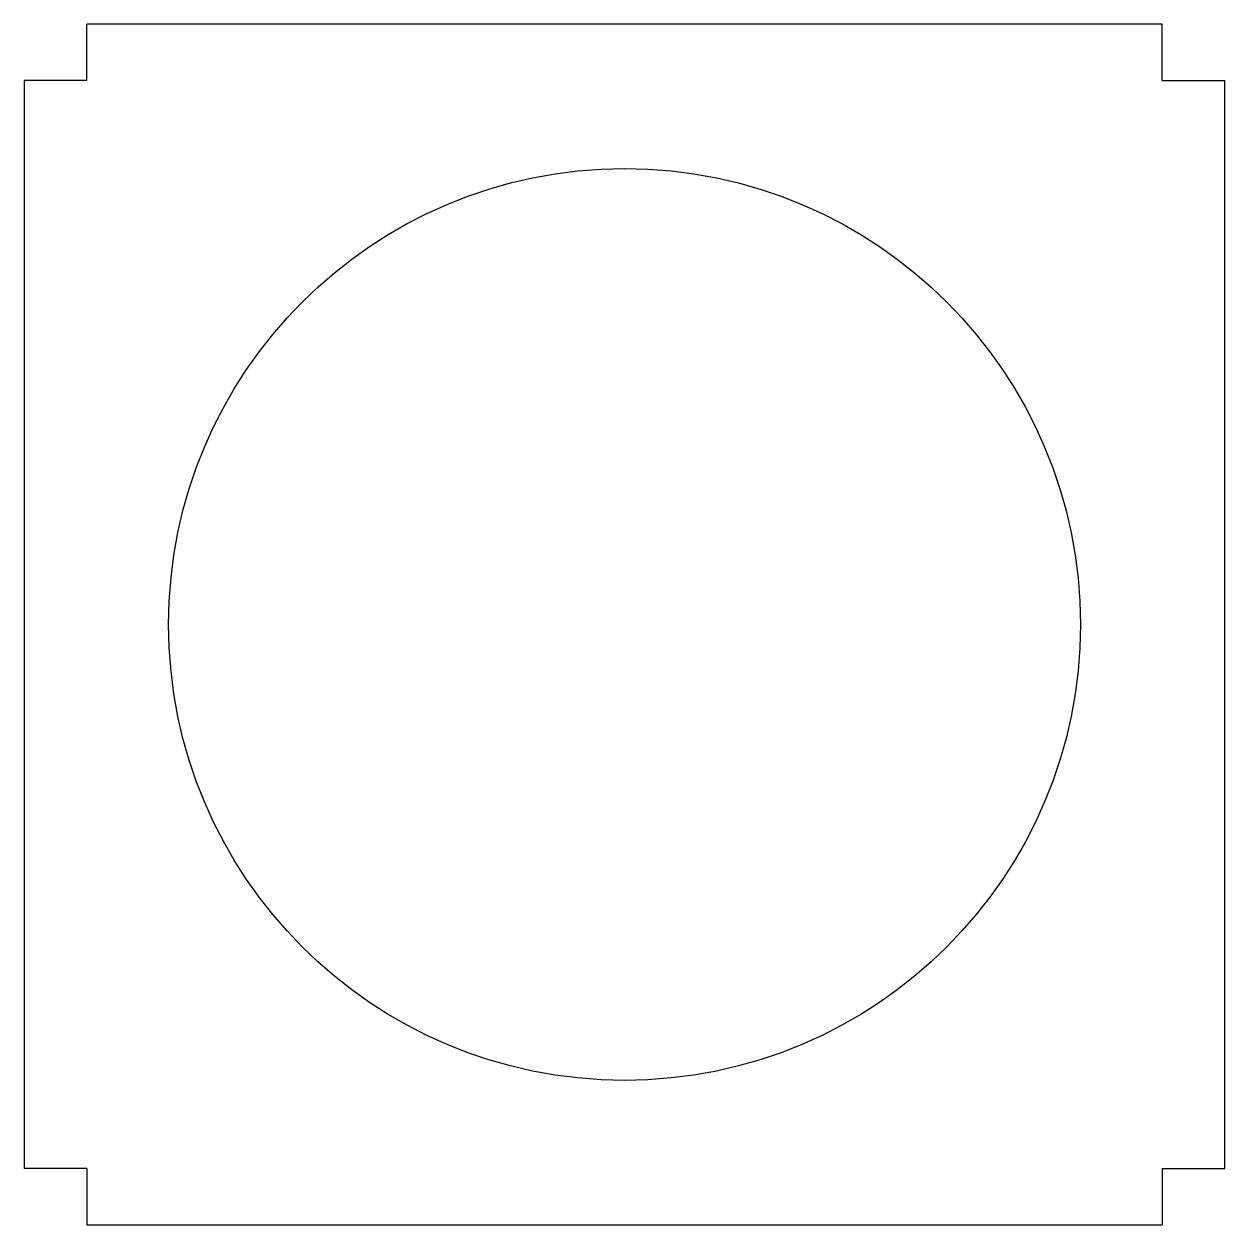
# Model space of a CAD drawing. Header units: millimetres. Extents: x 724 to 1106, y 323 to 705.
import ezdxf

# ---------------------------------------------------------------- set-up
doc = ezdxf.new("R2010")
doc.units = ezdxf.units.MM

msp = doc.modelspace()

# ---------------------------------------------------------------- linework, layer by layer
for p, q in [((744.15, 687.15), (744.15, 705.15)), ((1086.15, 687.15), (1086.15, 705.15)), ((744.15, 687.15), (724.15, 687.15)), ((1086.15, 687.15), (1106.15, 687.15)), ((744.15, 341.15), (724.15, 341.15)), ((744.15, 341.15), (744.15, 323.15)), ((1086.15, 341.15), (1086.15, 323.15)), ((1086.15, 341.15), (1106.15, 341.15)), ((744.15, 323.15), (1086.15, 323.15))]:
    msp.add_line(p, q)
for points in [[(1086.15, 705.15), (744.15, 705.15)], [(724.15, 687.15), (724.15, 341.15)], [(1106.15, 341.15), (1106.15, 687.15)]]:
    msp.add_lwpolyline(points)
msp.add_circle((915.15, 514.15), 145)

doc.saveas('drawing.dxf')
